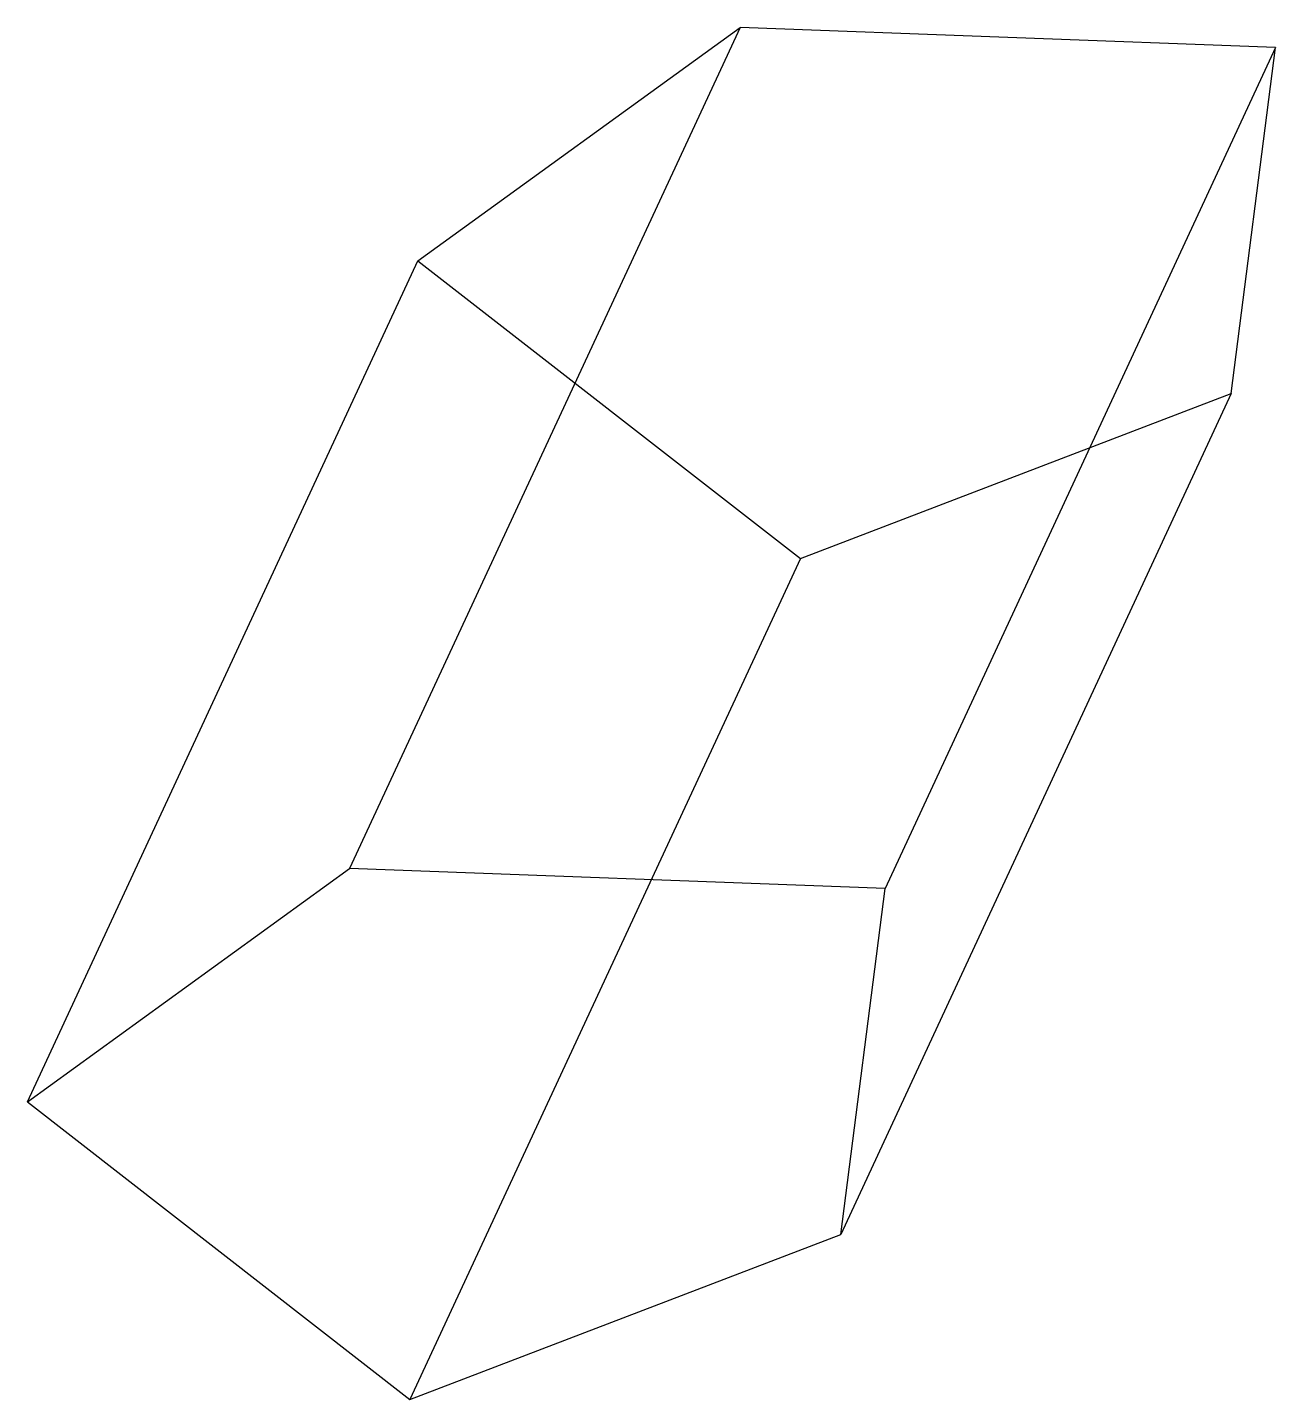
# Model space of a CAD drawing. Extents: x -1.63 to 1.5, y -1.41 to 2.03.
import ezdxf

# ---------------------------------------------------------------- set-up
doc = ezdxf.new("R2010")
doc.units = 0
doc.layers.get('0').update_dxf_attribs({"linetype": 'CONTINUOUS'})

msp = doc.modelspace()

# ---------------------------------------------------------------- linework, layer by layer
at = {"color": 7}
for p, q in [((0.157813, 2.03208), (-0.82074, -0.074757)), ((-0.649241, 1.447408), (0.157813, 2.03208)), ((1.499542, 1.981677), (0.157813, 2.03208)), ((1.499542, 1.981677), (0.520989, -0.125159)), ((1.388572, 1.114749), (1.499542, 1.981677)), ((-1.627794, -0.659429), (-0.649241, 1.447408)), ((-0.649241, 1.447408), (0.309136, 0.701447)), ((0.309136, 0.701447), (1.388572, 1.114749)), ((1.388572, 1.114749), (0.410019, -0.992087)), ((0.309136, 0.701447), (-0.669417, -1.40539)), ((-1.627794, -0.659429), (-0.82074, -0.074757)), ((0.520989, -0.125159), (-0.82074, -0.074757)), ((0.410019, -0.992087), (0.520989, -0.125159)), ((-1.627794, -0.659429), (-0.669417, -1.40539)), ((-0.669417, -1.40539), (0.410019, -0.992087))]:
    msp.add_line(p, q, dxfattribs=at)

doc.saveas('drawing.dxf')
